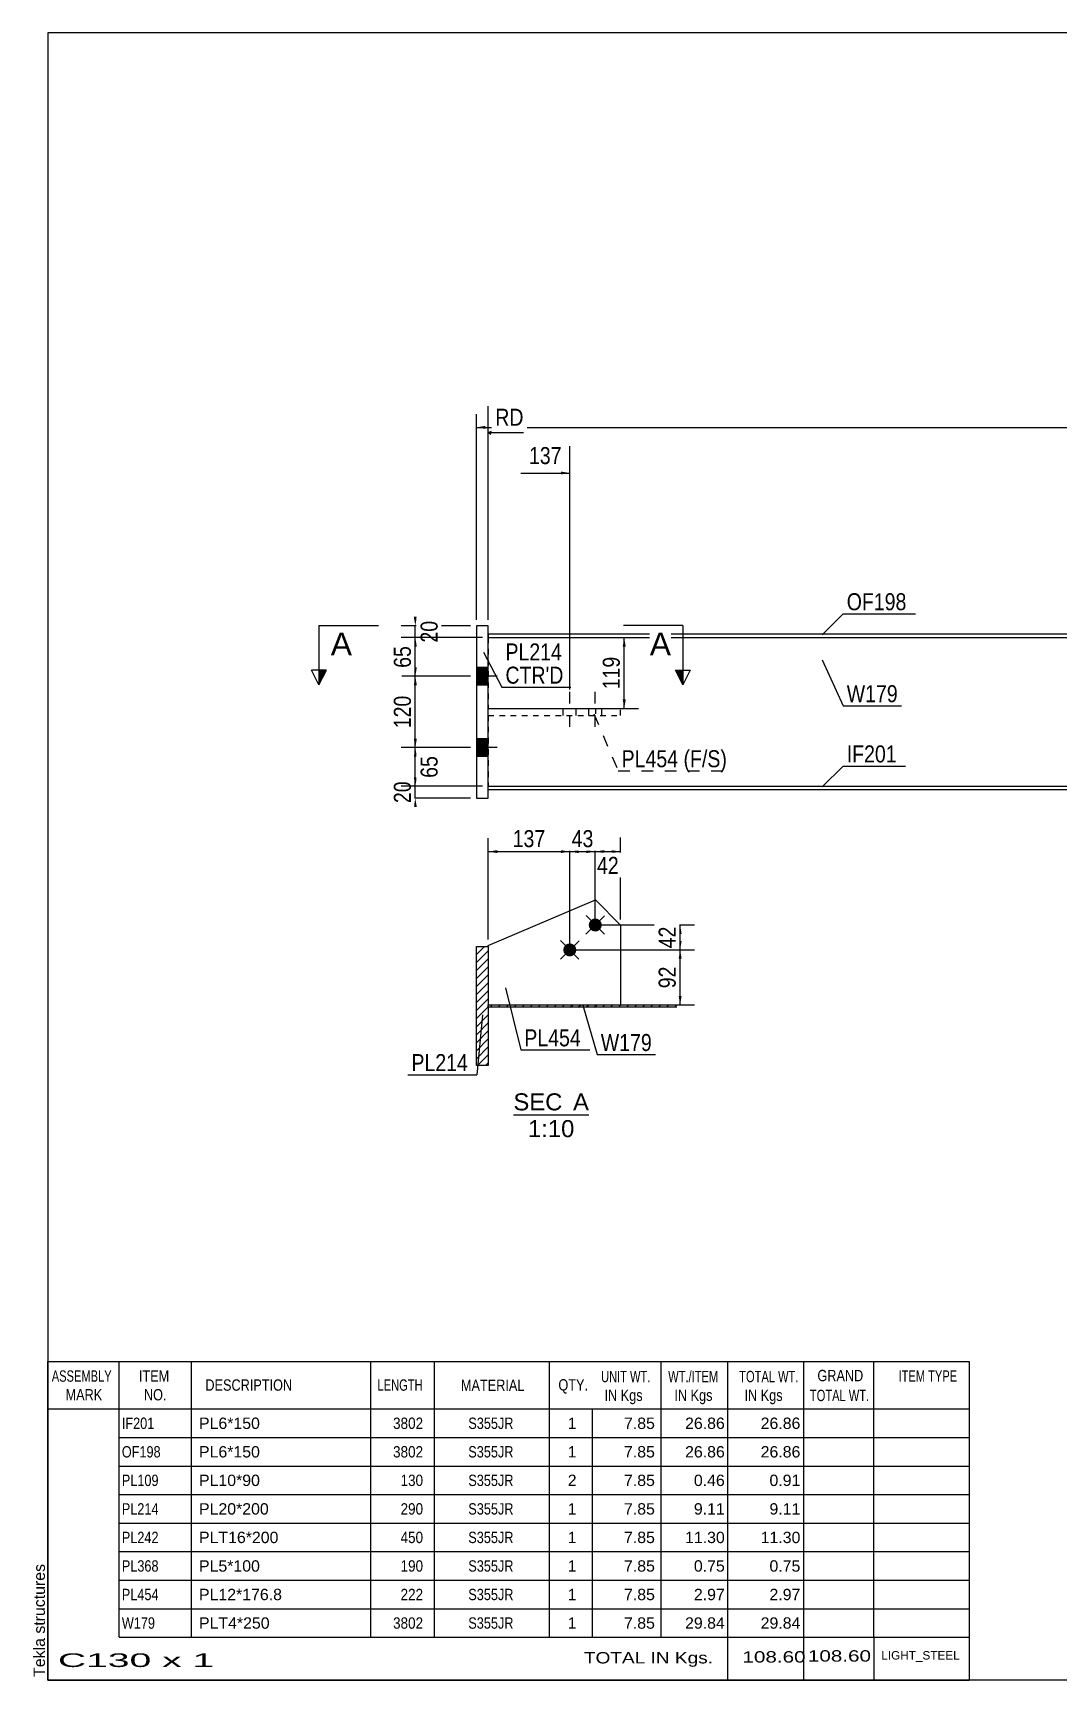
# Model space of a CAD drawing. Header units: millimetres. Extents: x -267 to 136, y -150 to 127.
# Drawn here: x -266.7 to -94.3, y -150.3 to 126.7 of the extents above; entities that cross this region are included whole.
import ezdxf

# ---------------------------------------------------------------- set-up
doc = ezdxf.new("R2010")
doc.units = ezdxf.units.MM
doc.linetypes.add('DXK_LINE_DOT1', pattern=[1.8814, 0.9407, -0.9407])
doc.linetypes.add('DXK_LINE_DOT2', pattern=[3.9198, 1.9599, -1.9599])
doc.styles.add('Arial', font='ARIAL.TTF', dxfattribs={"height": 0.2})
doc.styles.add('Arial Narrow', font='ARIALN.TTF', dxfattribs={"height": 0.2})

# ---------------------------------------------------------------- blocks, each defined once
blk = doc.blocks.new('Unknown-629050393-1209')
at = {"color": 5, "linetype": 'Continuous'}
for p, q in [((135.86, 126.71), (-264.14, 126.71)), ((-264.14, 126.71), (-264.14, -150.29)), ((135.86, -150.29), (135.86, 126.71)), ((-264.14, -150.29), (135.86, -150.29))]:
    blk.add_line(p, q, dxfattribs=at)
at = {"color": 174, "linetype": 'Continuous', "style": 'Arial'}
blk.add_text('Tekla structures', height=1.9102, rotation=90, dxfattribs=at).set_placement((-264.64, -149.79))
blk = doc.blocks.new('Unknown-629050393-12 - 1651')
at = {"color": 1, "linetype": 'Continuous'}
blk.add_line((-185.86, -55.26), (-173.18, -55.26), dxfattribs=at)
at = {"color": 0, "linetype": 'Continuous'}
for points in [[(-177.64, -54.51), (-177.64, -51.51), (-185.86, -51.51), (-185.86, -54.51)], [(-173.18, -54.51), (-173.18, -51.51), (-175.84, -51.51), (-175.84, -54.51)], [(-175.63, -59.01), (-175.63, -56.01), (-183.41, -56.01), (-183.41, -59.01)]]:
    blk.add_wipeout(points, dxfattribs=at)
at = {"color": 136, "linetype": 'Continuous', "style": 'Arial'}
for s, height, p in [('SEC', 2.865, (-185.86, -54.51)), ('A', 2.87, (-175.84, -54.51)), ('1:10', 2.865, (-183.41, -59.01))]:
    blk.add_text(s, height=height, dxfattribs=at).set_placement(p)
blk = doc.blocks.new('Part-629050393-1286 - 1261')
at = {"color": 2, "linetype": 'Continuous'}
for p, q in [((-190.09, 0), (-77.86, 0)), ((-77.76, 0), (100.32, 0)), ((-77.86, -0.6), (-190.09, -0.6)), ((100.32, -0.6), (-77.76, -0.6))]:
    blk.add_line(p, q, dxfattribs=at)
at = {"color": 7, "linetype": 'DXK_LINE_DOT1'}
for p, q in [((-190.09, -0.6), (-190.09, 0)), ((100.32, 0), (100.32, -0.6))]:
    blk.add_line(p, q, dxfattribs=at)
blk = doc.blocks.new('Part-629050393-1308 - 1261')
at = {"color": 2, "linetype": 'Continuous'}
for p, q in [((-77.86, 25.6), (-190.09, 25.6)), ((-190.09, 25), (-77.86, 25)), ((100.32, 25.6), (-77.76, 25.6)), ((-77.76, 25), (100.32, 25))]:
    blk.add_line(p, q, dxfattribs=at)
at = {"color": 7, "linetype": 'DXK_LINE_DOT1'}
for p, q in [((-190.09, 25.6), (-190.09, 25)), ((100.32, 25), (100.32, 25.6))]:
    blk.add_line(p, q, dxfattribs=at)
blk = doc.blocks.new('Part-629050393-1424 - 1261')
at = {"color": 2, "linetype": 'Continuous'}
for p, q in [((-190.09, 27), (-192.09, 27)), ((-192.09, 27), (-192.09, -2)), ((-190.09, -2), (-190.09, 27)), ((-192.09, -2), (-190.09, -2))]:
    blk.add_line(p, q, dxfattribs=at)
blk = doc.blocks.new('Part-629050393-1446 - 1261')
at = {"color": 7, "linetype": 'DXK_LINE_DOT1'}
for p, q in [((-190.09, 11.9), (-190.09, 13.1)), ((-190.09, 13.1), (-167.86, 13.1)), ((-190.09, 11.9), (-167.86, 11.9)), ((-172.05, 13.1), (-172.05, 11.9)), ((-167.86, 11.9), (-167.86, 13.1))]:
    blk.add_line(p, q, dxfattribs=at)
blk = doc.blocks.new('Part-629050393-1462 - 1261')
at = {"color": 7, "linetype": 'DXK_LINE_DOT1'}
for p, q in [((-190.09, 25), (-190.09, 13.1)), ((-190.09, 25), (-77.86, 25)), ((-77.76, 25), (100.32, 25)), ((100.32, 25), (100.32, 0)), ((-190.09, 11.9), (-190.09, 0)), ((-190.09, 0), (-77.86, 0)), ((-77.76, 0), (100.32, 0))]:
    blk.add_line(p, q, dxfattribs=at)
blk = doc.blocks.new('Bolt-629050393-1464 - 1261')
at = {"linetype": 'Continuous'}
for points in [[(-192.09, 20), (-192.09, 17), (-190.09, 17), (-190.09, 20)], [(-192.09, 20), (-192.09, 17), (-190.09, 17), (-190.09, 20)], [(-192.09, 8), (-192.09, 5), (-190.09, 5), (-190.09, 8)], [(-192.09, 8), (-192.09, 5), (-190.09, 5), (-190.09, 8)]]:
    blk.add_hatch(color=3, dxfattribs=at).paths.add_polyline_path(points)
at = {"color": 3, "linetype": 'Continuous'}
for p, q in [((-190.09, 20), (-192.09, 20)), ((-190.09, 20), (-192.09, 20)), ((-188.59, 18.5), (-192.09, 18.5)), ((-188.59, 18.5), (-192.09, 18.5)), ((-190.09, 17), (-192.09, 17)), ((-190.09, 17), (-192.09, 17)), ((-190.09, 8), (-192.09, 8)), ((-190.09, 8), (-192.09, 8)), ((-188.59, 6.5), (-192.09, 6.5)), ((-188.59, 6.5), (-192.09, 6.5)), ((-190.09, 5), (-192.09, 5)), ((-190.09, 5), (-192.09, 5))]:
    blk.add_line(p, q, dxfattribs=at)
blk = doc.blocks.new('Bolt-629050393-1465 - 1261')
at = {"color": 3, "linetype": 'DXK_LINE_DOT2'}
for p, q in [((-176.39, 10), (-176.39, 16.8)), ((-172.1, 10), (-172.1, 16.8)), ((-177.49, 11.9), (-177.49, 13.1)), ((-175.29, 11.9), (-175.29, 13.1)), ((-173.2, 11.9), (-173.2, 13.1)), ((-171, 11.9), (-171, 13.1))]:
    blk.add_line(p, q, dxfattribs=at)
blk = doc.blocks.new('Part-629050393-1666 - 1651')
at = {"linetype": 'Continuous'}
h = blk.add_hatch(dxfattribs=at)
h.set_pattern_fill('', scale=0.3, style=0, pattern_type=0)
h.set_pattern_definition([(45, (-158.3946, -36.7644), (-0.67352, 0.67352), [])])
h.paths.add_polyline_path([(-158.39, -37.16), (-158.39, -36.76), (-190.09, -36.76), (-190.09, -37.16)])
at = {"color": 2, "linetype": 'Continuous'}
for p, q in [((-190.09, -36.76), (-158.39, -36.76)), ((-190.09, -37.16), (-190.09, -36.76)), ((-158.39, -37.16), (-190.09, -37.16))]:
    blk.add_line(p, q, dxfattribs=at)
blk = doc.blocks.new('Bolt-629050393-1659 - 1651')
at = {"linetype": 'Continuous'}
for points in [[(-171.33, -24.12, -1), (-172.87, -22.54, -1)], [(-175.62, -28.31, -1), (-177.16, -26.74, -1)]]:
    blk.add_hatch(color=3, dxfattribs=at).paths.add_polyline_path(points)
at = {"color": 3, "linetype": 'Continuous'}
for p, q in [((-170.53, -21.79), (-173.67, -24.87)), ((-170.56, -24.9), (-173.64, -21.76)), ((-174.82, -25.98), (-177.97, -29.06)), ((-174.86, -29.1), (-177.93, -25.95))]:
    blk.add_line(p, q, dxfattribs=at)
blk = doc.blocks.new('Part-629050393-1688 - 1651')
at = {"color": 2, "linetype": 'Continuous'}
for p, q in [((-190.09, -26.76), (-172.05, -19.09)), ((-172.05, -19.09), (-167.86, -23.38)), ((-167.86, -23.38), (-167.86, -36.76)), ((-190.09, -26.96), (-190.09, -26.76))]:
    blk.add_line(p, q, dxfattribs=at)
at = {"color": 7, "linetype": 'DXK_LINE_DOT1'}
for p, q in [((-190.09, -26.96), (-190.09, -36.76)), ((-190.09, -36.76), (-167.86, -36.76))]:
    blk.add_line(p, q, dxfattribs=at)
blk = doc.blocks.new('Part-629050393-1710 - 1651')
at = {"linetype": 'Continuous'}
h = blk.add_hatch(dxfattribs=at)
h.set_pattern_fill('', scale=0.3, style=0, pattern_type=0)
h.set_pattern_definition([(45, (-192.0932, -26.9644), (-0.67352, 0.67352), [])])
h.paths.add_polyline_path([(-190.09, -26.96), (-192.09, -26.96), (-192.09, -46.96), (-190.09, -46.96)])
at = {"color": 2, "linetype": 'Continuous'}
for p, q in [((-192.09, -26.96), (-190.09, -26.96)), ((-192.09, -46.96), (-192.09, -26.96)), ((-190.09, -26.96), (-190.09, -46.96)), ((-190.09, -46.96), (-192.09, -46.96))]:
    blk.add_line(p, q, dxfattribs=at)
blk = doc.blocks.new('StraightDimension-629050393-1523 - 1261')
at = {"linetype": 'Continuous'}
for points in [[(-167.48, 23.5), (-167.23, 25), (-166.98, 23.5)], [(-166.98, 14.6), (-167.23, 13.1), (-167.48, 14.6)]]:
    blk.add_hatch(color=7, dxfattribs=at).paths.add_polyline_path(points)
at = {"color": 7, "linetype": 'Continuous'}
for p, q in [((-167.23, 13.1), (-167.23, 25)), ((-166.86, 25), (-164.83, 25)), ((-189.09, 13.1), (-164.83, 13.1))]:
    blk.add_line(p, q, dxfattribs=at)
at = {"color": 0}
blk.add_wipeout([(-167.38, 22.39), (-171.58, 22.39), (-171.58, 15.71), (-167.38, 15.71)], dxfattribs=at)
at = {"color": 3, "style": 'Arial Narrow'}
blk.add_text('119', height=2.863, rotation=90.0002, dxfattribs=at).set_placement((-167.98, 16.31))
blk = doc.blocks.new('StraightDimension-629050393-1512 - 1261')
at = {"linetype": 'Continuous'}
for points in [[(-202.11, 28.5), (-202.36, 27), (-202.61, 28.5)], [(-202.61, 23.5), (-202.36, 25), (-202.11, 23.5)]]:
    blk.add_hatch(color=7, dxfattribs=at).paths.add_polyline_path(points)
at = {"color": 7, "linetype": 'Continuous'}
for p, q in [((-193.09, 27), (-204.76, 27)), ((-191.09, 25), (-204.76, 25)), ((-202.36, 25), (-202.36, 27))]:
    blk.add_line(p, q, dxfattribs=at)
at = {"color": 0}
blk.add_wipeout([(-198.01, 28.43), (-202.21, 28.43), (-202.21, 23.57), (-198.01, 23.57)], dxfattribs=at)
at = {"color": 3, "style": 'Arial Narrow'}
blk.add_text('20', height=2.863, rotation=90.0002, dxfattribs=at).set_placement((-198.61, 24.17))
blk = doc.blocks.new('StraightDimension-629050393-1475 - 1261')
at = {"linetype": 'Continuous'}
for points in [[(-202.11, 1.5), (-202.36, 0), (-202.61, 1.5)], [(-202.61, -3.5), (-202.36, -2), (-202.11, -3.5)]]:
    blk.add_hatch(color=7, dxfattribs=at).paths.add_polyline_path(points)
at = {"color": 7, "linetype": 'Continuous'}
for p, q in [((-191.09, 0), (-204.61, 0)), ((-202.36, -2), (-202.36, 0)), ((-193.09, -2), (-204.61, -2))]:
    blk.add_line(p, q, dxfattribs=at)
at = {"color": 0}
blk.add_wipeout([(-202.51, 1.43), (-206.71, 1.43), (-206.71, -3.43), (-202.51, -3.43)], dxfattribs=at)
at = {"color": 3, "style": 'Arial Narrow'}
blk.add_text('20', height=2.863, rotation=90.0002, dxfattribs=at).set_placement((-203.11, -2.83))
blk = doc.blocks.new('StraightDimension-629050393-1490 - 1261')
at = {"linetype": 'Continuous'}
for points in [[(-202.61, 5), (-202.36, 6.5), (-202.11, 5)], [(-202.11, 1.5), (-202.36, 0), (-202.61, 1.5)]]:
    blk.add_hatch(color=7, dxfattribs=at).paths.add_polyline_path(points)
at = {"color": 7, "linetype": 'Continuous'}
for p, q in [((-193.09, 6.5), (-204.76, 6.5)), ((-202.36, 0), (-202.36, 6.5)), ((-191.09, 0), (-204.76, 0))]:
    blk.add_line(p, q, dxfattribs=at)
at = {"color": 0}
blk.add_wipeout([(-198.01, 5.68), (-202.21, 5.68), (-202.21, 0.82), (-198.01, 0.82)], dxfattribs=at)
at = {"color": 3, "style": 'Arial Narrow'}
blk.add_text('65', height=2.863, rotation=90.0002, dxfattribs=at).set_placement((-198.61, 1.42))
blk = doc.blocks.new('StraightDimension-629050393-1502 - 1261')
at = {"linetype": 'Continuous'}
for points in [[(-202.61, 23.5), (-202.36, 25), (-202.11, 23.5)], [(-202.11, 20), (-202.36, 18.5), (-202.61, 20)]]:
    blk.add_hatch(color=7, dxfattribs=at).paths.add_polyline_path(points)
at = {"color": 7, "linetype": 'Continuous'}
for p, q in [((-191.09, 25), (-204.61, 25)), ((-202.36, 18.5), (-202.36, 25)), ((-193.09, 18.5), (-204.61, 18.5))]:
    blk.add_line(p, q, dxfattribs=at)
at = {"color": 0}
blk.add_wipeout([(-202.51, 24.18), (-206.71, 24.18), (-206.71, 19.32), (-202.51, 19.32)], dxfattribs=at)
at = {"color": 3, "style": 'Arial Narrow'}
blk.add_text('65', height=2.863, rotation=90.0002, dxfattribs=at).set_placement((-203.11, 19.92))
blk = doc.blocks.new('StraightDimension-629050393-1608 - 1261')
at = {"linetype": 'Continuous'}
for points in [[(-190.59, 60.11), (-192.09, 60.36), (-190.59, 60.61)], [(100.42, 60.61), (101.92, 60.36), (100.42, 60.11)]]:
    blk.add_hatch(color=7, dxfattribs=at).paths.add_polyline_path(points)
at = {"color": 7, "linetype": 'Continuous'}
for p, q in [((-192.09, 28), (-192.09, 62.61)), ((101.92, 36), (101.92, 62.61)), ((-192.09, 60.36), (101.92, 60.36))]:
    blk.add_line(p, q, dxfattribs=at)
at = {"color": 0}
blk.add_wipeout([(-40.83, 60.51), (-40.83, 64.71), (-49.34, 64.71), (-49.34, 60.51)], dxfattribs=at)
at = {"color": 3, "style": 'Arial Narrow'}
blk.add_text('3838', height=2.863, dxfattribs=at).set_placement((-48.74, 61.11))
blk = doc.blocks.new('StraightDimension-629050393-1893 - 1261')
at = {"linetype": 'Continuous'}
for points in [[(-202.61, 17), (-202.36, 18.5), (-202.11, 17)], [(-202.11, 8), (-202.36, 6.5), (-202.61, 8)]]:
    blk.add_hatch(color=7, dxfattribs=at).paths.add_polyline_path(points)
at = {"color": 7, "linetype": 'Continuous'}
for p, q in [((-193.09, 18.5), (-204.61, 18.5)), ((-202.36, 6.5), (-202.36, 18.5)), ((-193.09, 6.5), (-204.61, 6.5))]:
    blk.add_line(p, q, dxfattribs=at)
at = {"color": 0}
blk.add_wipeout([(-202.51, 15.84), (-206.71, 15.84), (-206.71, 9.16), (-202.51, 9.16)], dxfattribs=at)
at = {"color": 3, "style": 'Arial Narrow'}
blk.add_text('120', height=2.863, rotation=90.0002, dxfattribs=at).set_placement((-203.11, 9.76))
blk = doc.blocks.new('StraightDimension-629050393-2401 - 1261')
at = {"linetype": 'Continuous'}
blk.add_hatch(color=7, dxfattribs=at).paths.add_polyline_path([(-177.89, 52.94), (-176.39, 52.69), (-177.89, 52.44)])
at = {"color": 7, "linetype": 'Continuous'}
for p, q in [((-176.39, 16.25), (-176.39, 57.19)), ((-184.63, 52.69), (-176.39, 52.69))]:
    blk.add_line(p, q, dxfattribs=at)
at = {"color": 0, "linetype": 'Continuous'}
blk.add_wipeout([(-183.56, 60.04), (-183.56, 64.24), (-189.51, 64.24), (-189.51, 60.04)], dxfattribs=at)
at = {"color": 7, "linetype": 'Continuous'}
for p, q in [((-190.09, 28), (-190.09, 63.94)), ((-189.59, 59.69), (-190.09, 59.44)), ((-189.59, 59.19), (-190.09, 59.44)), ((-184.16, 59.44), (-190.09, 59.44))]:
    blk.add_line(p, q, dxfattribs=at)
at = {"color": 3, "linetype": 'Continuous', "style": 'Arial Narrow'}
blk.add_text('RD', height=2.863, dxfattribs=at).set_placement((-188.91, 60.64))
at = {"color": 0}
blk.add_wipeout([(-177.17, 53.59), (-177.17, 57.79), (-183.85, 57.79), (-183.85, 53.59)], dxfattribs=at)
at = {"color": 3, "style": 'Arial Narrow'}
blk.add_text('137', height=2.863, dxfattribs=at).set_placement((-183.25, 54.19))
blk = doc.blocks.new('StraightDimension-629050393-2043 - 1651')
at = {"linetype": 'Continuous'}
for points in [[(-188.59, -11.24), (-190.09, -10.99), (-188.59, -10.74)], [(-177.89, -10.74), (-176.39, -10.99), (-177.89, -11.24)]]:
    blk.add_hatch(color=7, dxfattribs=at).paths.add_polyline_path(points)
at = {"color": 7, "linetype": 'Continuous'}
for p, q in [((-190.09, -25.76), (-190.09, -8.74)), ((-190.09, -10.99), (-176.39, -10.99)), ((-176.39, -26.52), (-176.39, -8.74))]:
    blk.add_line(p, q, dxfattribs=at)
at = {"color": 0}
blk.add_wipeout([(-179.9, -10.84), (-179.9, -6.64), (-186.59, -6.64), (-186.59, -10.84)], dxfattribs=at)
at = {"color": 3, "style": 'Arial Narrow'}
blk.add_text('137', height=2.863, dxfattribs=at).set_placement((-185.99, -10.24))
blk = doc.blocks.new('StraightDimension-629050393-2041 - 1651')
at = {"linetype": 'Continuous'}
for points in [[(-170.6, -11.24), (-172.1, -10.99), (-170.6, -10.74)], [(-169.36, -10.74), (-167.86, -10.99), (-169.36, -11.24)]]:
    blk.add_hatch(color=7, dxfattribs=at).paths.add_polyline_path(points)
at = {"color": 7, "linetype": 'Continuous'}
for p, q in [((-172.1, -22.33), (-172.1, -8.59)), ((-172.1, -10.99), (-167.86, -10.99)), ((-167.86, -22.38), (-167.86, -8.59))]:
    blk.add_line(p, q, dxfattribs=at)
at = {"color": 0}
blk.add_wipeout([(-167.55, -15.34), (-167.55, -11.14), (-172.41, -11.14), (-172.41, -15.34)], dxfattribs=at)
at = {"color": 3, "style": 'Arial Narrow'}
blk.add_text('42', height=2.863, dxfattribs=at).set_placement((-171.81, -14.74))
blk = doc.blocks.new('StraightDimension-629050393-2042 - 1651')
at = {"linetype": 'Continuous'}
for points in [[(-174.89, -11.24), (-176.39, -10.99), (-174.89, -10.74)], [(-173.6, -10.74), (-172.1, -10.99), (-173.6, -11.24)]]:
    blk.add_hatch(color=7, dxfattribs=at).paths.add_polyline_path(points)
at = {"color": 7, "linetype": 'Continuous'}
for p, q in [((-176.39, -26.52), (-176.39, -8.74)), ((-176.39, -10.99), (-172.1, -10.99)), ((-172.1, -22.33), (-172.1, -8.74))]:
    blk.add_line(p, q, dxfattribs=at)
at = {"color": 0}
blk.add_wipeout([(-171.82, -10.84), (-171.82, -6.64), (-176.67, -6.64), (-176.67, -10.84)], dxfattribs=at)
at = {"color": 3, "style": 'Arial Narrow'}
blk.add_text('43', height=2.863, dxfattribs=at).set_placement((-176.07, -10.24))
blk = doc.blocks.new('StraightDimension-629050393-2369 - 1651')
at = {"linetype": 'Continuous'}
for points in [[(-158.08, -24.83), (-157.83, -23.33), (-157.58, -24.83)], [(-157.58, -26.02), (-157.83, -27.52), (-158.08, -26.02)]]:
    blk.add_hatch(color=7, dxfattribs=at).paths.add_polyline_path(points)
at = {"color": 7, "linetype": 'Continuous'}
for p, q in [((-171.1, -23.33), (-155.43, -23.33)), ((-157.83, -27.52), (-157.83, -23.33)), ((-175.39, -27.52), (-155.43, -27.52))]:
    blk.add_line(p, q, dxfattribs=at)
at = {"color": 0}
blk.add_wipeout([(-157.98, -23), (-162.18, -23), (-162.18, -27.85), (-157.98, -27.85)], dxfattribs=at)
at = {"color": 3, "style": 'Arial Narrow'}
blk.add_text('42', height=2.863, rotation=90.0002, dxfattribs=at).set_placement((-158.58, -27.25))
blk = doc.blocks.new('StraightDimension-629050393-2370 - 1651')
at = {"linetype": 'Continuous'}
for points in [[(-158.08, -29.02), (-157.83, -27.52), (-157.58, -29.02)], [(-157.58, -35.26), (-157.83, -36.76), (-158.08, -35.26)]]:
    blk.add_hatch(color=7, dxfattribs=at).paths.add_polyline_path(points)
at = {"color": 7, "linetype": 'Continuous'}
for p, q in [((-175.39, -27.52), (-155.43, -27.52)), ((-157.83, -36.76), (-157.83, -27.52)), ((-189.09, -36.76), (-155.43, -36.76))]:
    blk.add_line(p, q, dxfattribs=at)
at = {"color": 0}
blk.add_wipeout([(-157.98, -29.72), (-162.18, -29.72), (-162.18, -34.57), (-157.98, -34.57)], dxfattribs=at)
at = {"color": 3, "style": 'Arial Narrow'}
blk.add_text('92', height=2.863, rotation=90.0002, dxfattribs=at).set_placement((-158.58, -33.97))
blk = doc.blocks.new('CBS_BOM-629050393-2483')
at = {"color": 7, "linetype": 'Continuous'}
for p, q in [((-264.17, -104.73), (-264.17, -96.73)), ((-264.17, -96.73), (-109.25, -96.73)), ((-252.17, -104.73), (-252.17, -96.73)), ((-239.98, -104.73), (-239.98, -96.73)), ((-209.82, -104.73), (-209.82, -96.73)), ((-199.14, -104.73), (-199.14, -96.73)), ((-179.82, -104.73), (-179.82, -96.73)), ((-161.02, -104.73), (-161.02, -96.73)), ((-149.81, -104.73), (-149.81, -96.73)), ((-137.02, -104.73), (-137.02, -96.73)), ((-125.27, -104.73), (-125.27, -96.73)), ((-109.25, -96.73), (-109.25, -104.72)), ((-264.17, -104.73), (-109.25, -104.73)), ((-264.17, -109.53), (-264.17, -104.73)), ((-252.17, -109.53), (-252.17, -104.73)), ((-239.98, -109.53), (-239.98, -104.73)), ((-209.82, -109.53), (-209.82, -104.73)), ((-199.14, -109.53), (-199.14, -104.73)), ((-179.82, -109.53), (-179.82, -104.73)), ((-172.56, -109.53), (-172.56, -104.73)), ((-161.02, -109.53), (-161.02, -104.73)), ((-149.81, -109.53), (-149.81, -104.73)), ((-137.02, -109.53), (-137.02, -104.73)), ((-125.25, -109.53), (-125.25, -104.73)), ((-109.25, -104.73), (-109.25, -109.53)), ((-264.17, -114.33), (-264.17, -109.53)), ((-252.17, -109.53), (-109.25, -109.53)), ((-252.17, -114.33), (-252.17, -109.53)), ((-239.98, -114.33), (-239.98, -109.53)), ((-209.82, -114.33), (-209.82, -109.53)), ((-199.14, -114.33), (-199.14, -109.53)), ((-179.82, -114.33), (-179.82, -109.53)), ((-172.56, -114.33), (-172.56, -109.53)), ((-161.02, -114.33), (-161.02, -109.53)), ((-149.81, -114.33), (-149.81, -109.53)), ((-137.02, -114.33), (-137.02, -109.53)), ((-125.25, -114.33), (-125.25, -109.53)), ((-109.25, -109.53), (-109.25, -114.33)), ((-264.17, -119.13), (-264.17, -114.33)), ((-252.17, -114.33), (-109.25, -114.33)), ((-252.17, -119.13), (-252.17, -114.33)), ((-239.98, -119.13), (-239.98, -114.33)), ((-209.82, -119.13), (-209.82, -114.33)), ((-199.14, -119.13), (-199.14, -114.33)), ((-179.82, -119.13), (-179.82, -114.33)), ((-172.56, -119.13), (-172.56, -114.33)), ((-161.02, -119.13), (-161.02, -114.33)), ((-149.81, -119.13), (-149.81, -114.33)), ((-137.02, -119.13), (-137.02, -114.33)), ((-125.25, -119.13), (-125.25, -114.33)), ((-109.25, -114.33), (-109.25, -119.13)), ((-264.17, -123.93), (-264.17, -119.13)), ((-252.17, -119.13), (-109.25, -119.13)), ((-252.17, -123.93), (-252.17, -119.13)), ((-239.98, -123.93), (-239.98, -119.13)), ((-209.82, -123.93), (-209.82, -119.13)), ((-199.14, -123.93), (-199.14, -119.13)), ((-179.82, -123.93), (-179.82, -119.13)), ((-172.56, -123.93), (-172.56, -119.13)), ((-161.02, -123.93), (-161.02, -119.13)), ((-149.81, -123.93), (-149.81, -119.13)), ((-137.02, -123.93), (-137.02, -119.13)), ((-125.25, -123.93), (-125.25, -119.13)), ((-109.25, -119.13), (-109.25, -123.93)), ((-264.17, -128.73), (-264.17, -123.93)), ((-252.17, -123.93), (-109.25, -123.93)), ((-252.17, -128.73), (-252.17, -123.93)), ((-239.98, -128.73), (-239.98, -123.93)), ((-209.82, -128.73), (-209.82, -123.93)), ((-199.14, -128.73), (-199.14, -123.93)), ((-179.82, -128.73), (-179.82, -123.93)), ((-172.56, -128.73), (-172.56, -123.93)), ((-161.02, -128.73), (-161.02, -123.93)), ((-149.81, -128.73), (-149.81, -123.93)), ((-137.02, -128.73), (-137.02, -123.93)), ((-125.25, -128.73), (-125.25, -123.93)), ((-109.25, -123.93), (-109.25, -128.73)), ((-264.17, -133.53), (-264.17, -128.73)), ((-252.17, -128.73), (-109.25, -128.73)), ((-252.17, -133.53), (-252.17, -128.73)), ((-239.98, -133.53), (-239.98, -128.73)), ((-209.82, -133.53), (-209.82, -128.73)), ((-199.14, -133.53), (-199.14, -128.73)), ((-179.82, -133.53), (-179.82, -128.73)), ((-172.56, -133.53), (-172.56, -128.73)), ((-161.02, -133.53), (-161.02, -128.73)), ((-149.81, -133.53), (-149.81, -128.73)), ((-137.02, -133.53), (-137.02, -128.73)), ((-125.25, -133.53), (-125.25, -128.73)), ((-109.25, -128.73), (-109.25, -133.53)), ((-264.17, -138.33), (-264.17, -133.53)), ((-252.17, -133.53), (-109.25, -133.53)), ((-252.17, -138.33), (-252.17, -133.53)), ((-239.98, -138.33), (-239.98, -133.53)), ((-209.82, -138.33), (-209.82, -133.53)), ((-199.14, -138.33), (-199.14, -133.53)), ((-179.82, -138.33), (-179.82, -133.53)), ((-172.56, -138.33), (-172.56, -133.53)), ((-161.02, -138.33), (-161.02, -133.53)), ((-149.81, -138.33), (-149.81, -133.53)), ((-137.02, -138.33), (-137.02, -133.53)), ((-125.25, -138.33), (-125.25, -133.53)), ((-109.25, -133.53), (-109.25, -138.33)), ((-264.17, -143.13), (-264.17, -138.33)), ((-252.17, -138.33), (-109.25, -138.33)), ((-252.17, -143.13), (-252.17, -138.33)), ((-239.98, -143.13), (-239.98, -138.33)), ((-209.82, -143.13), (-209.82, -138.33)), ((-199.14, -143.13), (-199.14, -138.33)), ((-179.82, -143.13), (-179.82, -138.33)), ((-172.56, -143.13), (-172.56, -138.33)), ((-161.02, -143.13), (-161.02, -138.33)), ((-149.81, -143.13), (-149.81, -138.33)), ((-137.02, -143.13), (-137.02, -138.33)), ((-125.25, -143.13), (-125.25, -138.33)), ((-109.25, -138.33), (-109.25, -143.13)), ((-264.17, -150.33), (-264.17, -143.15)), ((-252.17, -143.13), (-109.25, -143.13)), ((-149.81, -150.33), (-149.81, -143.15)), ((-137.02, -150.33), (-137.02, -143.15)), ((-125.22, -150.33), (-125.22, -143.15)), ((-109.25, -143.13), (-109.25, -150.33)), ((-264.17, -150.33), (-109.25, -150.33))]:
    blk.add_line(p, q, dxfattribs=at)
at = {"color": 3, "linetype": 'Continuous', "style": 'Arial'}
for s, height, width, p in [('ASSEMBLY', 1.91, 0.7, (-263.49, -100.15)), ('ITEM', 1.91, 0.8, (-248.84, -100.15)), ('DESCRIPTION', 1.9102, 0.8, (-237.66, -101.66)), ('LENGTH', 1.91, 0.7, (-208.71, -101.66)), ('QTY.', 1.91, 0.8, (-178.3, -101.63)), ('UNIT WT.', 1.91, 0.7, (-171.13, -100.23)), ('WT./ITEM', 1.91, 0.7, (-159.84, -100.23)), ('TOTAL WT.', 1.91, 0.7, (-147.9, -100.23)), ('GRAND', 1.91, 0.8, (-134.75, -100.07)), ('ITEM TYPE', 1.91, 0.7, (-121.11, -100.15)), ('MARK', 1.91, 0.8, (-261.17, -103.29)), ('NO.', 1.91, 0.8, (-247.99, -103.29)), ('MATERIAL', 1.91, 0.8, (-194.69, -101.7)), ('IN Kgs', 1.91, 0.8, (-170.55, -103.37)), ('IN Kgs', 1.91, 0.8, (-158.8, -103.37)), ('IN Kgs', 1.91, 0.8, (-147.01, -103.37)), ('TOTAL WT.', 1.91, 0.7, (-136.01, -103.41))]:
    blk.add_text(s, height=height, dxfattribs=dict(at, width=width)).set_placement(p)
at = {"color": 7, "linetype": 'Continuous', "style": 'Arial'}
for s, width, p in [('IF201', 0.8, (-251.71, -108.09)), ('3802', 0.85, (-206.1, -108.09)), ('S355JR', 0.8, (-193.45, -108.09)), ('OF198', 0.8, (-251.71, -112.89)), ('3802', 0.85, (-206.1, -112.89)), ('S355JR', 0.8, (-193.45, -112.89)), ('PL109', 0.8, (-251.71, -117.69)), ('130', 0.85, (-204.84, -117.69)), ('S355JR', 0.8, (-193.45, -117.69)), ('PL214', 0.8, (-251.71, -122.49)), ('290', 0.85, (-204.84, -122.49)), ('S355JR', 0.8, (-193.45, -122.49)), ('PL242', 0.8, (-251.71, -127.29)), ('450', 0.85, (-204.84, -127.29)), ('S355JR', 0.8, (-193.45, -127.29)), ('PL368', 0.8, (-251.71, -132.09)), ('190', 0.85, (-204.84, -132.09)), ('S355JR', 0.8, (-193.45, -132.09)), ('PL454', 0.8, (-251.71, -136.89)), ('222', 0.85, (-204.84, -136.89)), ('S355JR', 0.8, (-193.45, -136.89)), ('W179', 0.8, (-251.71, -141.69)), ('3802', 0.85, (-206.1, -141.69)), ('S355JR', 0.8, (-193.45, -141.69))]:
    blk.add_text(s, height=1.91, dxfattribs=dict(at, width=width)).set_placement(p)
for s, p in [('PL6*150', (-238.73, -108.09)), ('1', (-176.73, -108.09)), ('7.85', (-167.27, -108.09)), ('26.86', (-157, -108.09)), ('26.86', (-144.29, -108.09)), ('PL6*150', (-238.73, -112.89)), ('1', (-176.73, -112.89)), ('7.85', (-167.27, -112.89)), ('26.86', (-157, -112.89)), ('26.86', (-144.29, -112.89)), ('PL10*90', (-238.73, -117.69)), ('2', (-176.73, -117.69)), ('7.85', (-167.27, -117.69)), ('0.46', (-155.52, -117.69)), ('0.91', (-142.81, -117.69)), ('PL20*200', (-238.73, -122.49)), ('1', (-176.73, -122.49)), ('7.85', (-167.27, -122.49)), ('9.11', (-155.52, -122.49)), ('9.11', (-142.81, -122.49)), ('PLT16*200', (-238.73, -127.29)), ('1', (-176.73, -127.29)), ('7.85', (-167.27, -127.29)), ('11.30', (-157, -127.29)), ('11.30', (-144.29, -127.29)), ('PL5*100', (-238.73, -132.09)), ('1', (-176.73, -132.09)), ('7.85', (-167.27, -132.09)), ('0.75', (-155.52, -132.09)), ('0.75', (-142.81, -132.09)), ('PL12*176.8', (-238.73, -136.89)), ('1', (-176.73, -136.89)), ('7.85', (-167.27, -136.89)), ('2.97', (-155.52, -136.89)), ('2.97', (-142.81, -136.89)), ('PLT4*250', (-238.73, -141.69)), ('1', (-176.73, -141.69)), ('7.85', (-167.27, -141.69)), ('29.84', (-157, -141.69)), ('29.84', (-144.29, -141.69))]:
    blk.add_text(s, height=1.91, dxfattribs=at).set_placement(p)
at = {"color": 6, "linetype": 'Continuous', "style": 'Arial'}
for s, height, width, p in [('C130 x 1', 2.292, 2.05, (-262.45, -148.13)), ('TOTAL IN Kgs.', 1.9102, 1.2, (-174.01, -147.53)), ('108.60', 1.91, 1.3, (-147.35, -147.38)), ('108.60', 1.91, 1.3, (-136.35, -147.22))]:
    blk.add_text(s, height=height, dxfattribs=dict(at, width=width)).set_placement(p)
blk.add_text('LIGHT_STEEL', height=1.4135, dxfattribs=at).set_placement((-124, -146.87))
blk = doc.blocks.new('Mark-629050393-1304 - 1261')
at = {"color": 0}
blk.add_wipeout([(-119.77, 29.61), (-119.77, 32.61), (-129.82, 32.61), (-129.82, 29.61)], dxfattribs=at)
blk.add_wipeout([(-119.77, 29.61), (-119.77, 32.61), (-129.82, 32.61), (-129.82, 29.61)], dxfattribs=at)
at = {"color": 7, "linetype": 'Continuous'}
for p, q in [((-133.95, 25.48), (-130.42, 29.01)), ((-130.42, 29.01), (-118.27, 29.01))]:
    blk.add_line(p, q, dxfattribs=at)
at = {"color": 3, "style": 'Arial Narrow'}
blk.add_text('OF198', height=2.863, dxfattribs=at).set_placement((-129.82, 29.61))
blk = doc.blocks.new('Mark-629050393-1281 - 1261')
at = {"color": 0}
blk.add_wipeout([(-121.41, 4.01), (-121.41, 7.01), (-129.82, 7.01), (-129.82, 4.01)], dxfattribs=at)
blk.add_wipeout([(-121.41, 4.01), (-121.41, 7.01), (-129.82, 7.01), (-129.82, 4.01)], dxfattribs=at)
at = {"color": 7, "linetype": 'Continuous'}
for p, q in [((-133.95, -0.12), (-130.42, 3.41)), ((-130.42, 3.41), (-119.91, 3.41))]:
    blk.add_line(p, q, dxfattribs=at)
at = {"color": 3, "style": 'Arial Narrow'}
blk.add_text('IF201', height=2.863, dxfattribs=at).set_placement((-129.82, 4.01))
blk = doc.blocks.new('Mark-629050393-1420 - 1261')
at = {"color": 0}
blk.add_wipeout([(-177.69, 21.16), (-177.69, 24.16), (-187.2, 24.16), (-187.2, 21.16)], dxfattribs=at)
blk.add_wipeout([(-177.69, 21.16), (-177.69, 24.16), (-187.2, 24.16), (-187.2, 21.16)], dxfattribs=at)
blk.add_wipeout([(-177.44, 17.26), (-177.44, 20.26), (-187.2, 20.26), (-187.2, 17.26)], dxfattribs=at)
blk.add_wipeout([(-177.44, 17.26), (-177.44, 20.26), (-187.2, 20.26), (-187.2, 17.26)], dxfattribs=at)
at = {"color": 7, "linetype": 'Continuous'}
for p, q in [((-190.92, 22.57), (-187.8, 16.66)), ((-187.8, 16.66), (-176.19, 16.66))]:
    blk.add_line(p, q, dxfattribs=at)
at = {"color": 3, "style": 'Arial Narrow'}
blk.add_text('PL214', height=2.863, dxfattribs=at).set_placement((-187.2, 21.16))
at = {"color": 1, "style": 'Arial Narrow'}
blk.add_text("CTR'D", height=2.863, dxfattribs=at).set_placement((-187.2, 17.26))
blk = doc.blocks.new('Mark-629050393-1442 - 1261')
at = {"color": 0}
blk.add_wipeout([(-158.16, 3.2), (-158.16, 6.2), (-167.67, 6.2), (-167.67, 3.2)], dxfattribs=at)
blk.add_wipeout([(-158.16, 3.2), (-158.16, 6.2), (-167.67, 6.2), (-167.67, 3.2)], dxfattribs=at)
at = {"color": 7, "linetype": 'DXK_LINE_DOT2'}
blk.add_line((-172.33, 12.17), (-168.27, 2.6), dxfattribs=at)
at = {"color": 0}
blk.add_wipeout([(-149.96, 3.2), (-149.96, 6.2), (-157.26, 6.2), (-157.26, 3.2)], dxfattribs=at)
blk.add_wipeout([(-149.96, 3.2), (-149.96, 6.2), (-157.26, 6.2), (-157.26, 3.2)], dxfattribs=at)
at = {"color": 7, "linetype": 'DXK_LINE_DOT2'}
blk.add_line((-168.27, 2.6), (-149.36, 2.6), dxfattribs=at)
at = {"color": 3, "style": 'Arial Narrow'}
for s, p in [('PL454', (-167.67, 3.2)), ('(F/', (-157.26, 3.2)), ('S)', (-153.25, 3.2))]:
    blk.add_text(s, height=2.863, dxfattribs=at).set_placement(p)
blk = doc.blocks.new('Mark-629050393-1458 - 1261')
at = {"color": 0}
blk.add_wipeout([(-121.23, 14.14), (-121.23, 17.14), (-129.82, 17.14), (-129.82, 14.14)], dxfattribs=at)
blk.add_wipeout([(-121.23, 14.14), (-121.23, 17.14), (-129.82, 17.14), (-129.82, 14.14)], dxfattribs=at)
at = {"color": 7, "linetype": 'Continuous'}
for p, q in [((-133.95, 21.28), (-130.42, 13.54)), ((-130.42, 13.54), (-120.63, 13.54))]:
    blk.add_line(p, q, dxfattribs=at)
at = {"color": 3, "style": 'Arial Narrow'}
blk.add_text('W179', height=2.863, dxfattribs=at).set_placement((-129.82, 14.14))
blk = doc.blocks.new('SectionMark-629050393-1643 - 1261')
at = {"linetype": 'Continuous'}
for points in [[(-218.57, 19.54), (-217.32, 19.54), (-218.57, 17.04)], [(-158.62, 19.54), (-157.37, 19.54), (-157.37, 17.04)]]:
    blk.add_hatch(color=30, dxfattribs=at).paths.add_polyline_path(points)
at = {"color": 30, "linetype": 'Continuous'}
for p, q in [((-218.57, 27.04), (-218.57, 17.04)), ((-157.37, 27.04), (-157.37, 17.04)), ((-218.57, 17.04), (-219.82, 19.54)), ((-217.32, 19.54), (-219.82, 19.54)), ((-218.57, 17.04), (-217.32, 19.54)), ((-158.62, 19.54), (-156.12, 19.54)), ((-157.37, 17.04), (-158.62, 19.54)), ((-156.12, 19.54), (-157.37, 17.04))]:
    blk.add_line(p, q, dxfattribs=at)
at = {"color": 0, "linetype": 'Continuous'}
for points in [[(-213.02, 22.04), (-213.02, 26.04), (-216.57, 26.04), (-216.57, 22.04)], [(-159.37, 22.04), (-159.37, 26.04), (-162.93, 26.04), (-162.93, 22.04)]]:
    blk.add_wipeout(points, dxfattribs=at)
at = {"color": 30, "linetype": 'Continuous'}
for p, q in [((-218.57, 27.04), (-208.57, 27.04)), ((-157.37, 27.04), (-167.37, 27.04))]:
    blk.add_line(p, q, dxfattribs=at)
at = {"color": 96, "linetype": 'Continuous', "style": 'Arial'}
for p in [(-216.57, 22.04), (-162.93, 22.04)]:
    blk.add_text('A', height=3.82, dxfattribs=at).set_placement(p)
blk = doc.blocks.new('Mark-629050393-1706 - 1651')
at = {"color": 7, "linetype": 'Continuous'}
blk.add_line((-191.08, -38.42), (-192, -48.51), dxfattribs=at)
at = {"color": 0}
blk.add_wipeout([(-193.5, -47.91), (-193.5, -44.91), (-203.01, -44.91), (-203.01, -47.91)], dxfattribs=at)
blk.add_wipeout([(-193.5, -47.91), (-193.5, -44.91), (-203.01, -44.91), (-203.01, -47.91)], dxfattribs=at)
at = {"color": 7, "linetype": 'Continuous'}
blk.add_line((-203.61, -48.51), (-192, -48.51), dxfattribs=at)
at = {"color": 3, "style": 'Arial Narrow'}
blk.add_text('PL214', height=2.863, dxfattribs=at).set_placement((-203.01, -47.91))
blk = doc.blocks.new('Mark-629050393-1684 - 1651')
at = {"color": 0}
blk.add_wipeout([(-174.52, -43.74), (-174.52, -40.74), (-184.03, -40.74), (-184.03, -43.74)], dxfattribs=at)
blk.add_wipeout([(-174.52, -43.74), (-174.52, -40.74), (-184.03, -40.74), (-184.03, -43.74)], dxfattribs=at)
at = {"color": 7, "linetype": 'Continuous'}
for p, q in [((-187.21, -33.89), (-184.63, -44.34)), ((-184.63, -44.34), (-173.02, -44.34))]:
    blk.add_line(p, q, dxfattribs=at)
at = {"color": 3, "style": 'Arial Narrow'}
blk.add_text('PL454', height=2.863, dxfattribs=at).set_placement((-184.03, -43.74))
blk = doc.blocks.new('Mark-629050393-1662 - 1651')
at = {"color": 0}
blk.add_wipeout([(-162.58, -44.53), (-162.58, -41.53), (-171.17, -41.53), (-171.17, -44.53)], dxfattribs=at)
blk.add_wipeout([(-162.58, -44.53), (-162.58, -41.53), (-171.17, -41.53), (-171.17, -44.53)], dxfattribs=at)
at = {"color": 7, "linetype": 'Continuous'}
for p, q in [((-174.22, -36.83), (-171.77, -45.13)), ((-171.77, -45.13), (-161.98, -45.13))]:
    blk.add_line(p, q, dxfattribs=at)
at = {"color": 3, "style": 'Arial Narrow'}
blk.add_text('W179', height=2.863, dxfattribs=at).set_placement((-171.17, -44.53))

msp = doc.modelspace()

# ---------------------------------------------------------------- block references
for name in ['Unknown-629050393-1209', 'Part-629050393-1424 - 1261', 'Part-629050393-1308 - 1261', 'Part-629050393-1462 - 1261', 'Bolt-629050393-1464 - 1261', 'Bolt-629050393-1465 - 1261', 'Part-629050393-1446 - 1261', 'Part-629050393-1286 - 1261', 'Part-629050393-1688 - 1651', 'Bolt-629050393-1659 - 1651', 'Part-629050393-1710 - 1651', 'Part-629050393-1666 - 1651', 'CBS_BOM-629050393-2483']:
    msp.add_blockref(name, (0, 0))

# ---------------------------------------------------------------- next in the draw order: block references
for name in ['StraightDimension-629050393-1512 - 1261', 'StraightDimension-629050393-1523 - 1261', 'Mark-629050393-1458 - 1261', 'Mark-629050393-1281 - 1261', 'StraightDimension-629050393-1475 - 1261', 'StraightDimension-629050393-2043 - 1651', 'StraightDimension-629050393-2041 - 1651', 'Mark-629050393-1706 - 1651', 'Unknown-629050393-12 - 1651']:
    msp.add_blockref(name, (0, 0))

# ---------------------------------------------------------------- next in the draw order: block references
for name in ['StraightDimension-629050393-1608 - 1261', 'StraightDimension-629050393-1502 - 1261', 'Mark-629050393-1442 - 1261', 'StraightDimension-629050393-1490 - 1261', 'StraightDimension-629050393-2042 - 1651']:
    msp.add_blockref(name, (0, 0))

# ---------------------------------------------------------------- next in the draw order: block references
for name in ['StraightDimension-629050393-2401 - 1261', 'Mark-629050393-1304 - 1261', 'StraightDimension-629050393-1893 - 1261', 'StraightDimension-629050393-2369 - 1651']:
    msp.add_blockref(name, (0, 0))

# ---------------------------------------------------------------- next in the draw order: block references
for name in ['Mark-629050393-1420 - 1261', 'StraightDimension-629050393-2370 - 1651']:
    msp.add_blockref(name, (0, 0))

# ---------------------------------------------------------------- next in the draw order: block references
for name in ['SectionMark-629050393-1643 - 1261', 'Mark-629050393-1684 - 1651']:
    msp.add_blockref(name, (0, 0))

# ---------------------------------------------------------------- next in the draw order: block references
msp.add_blockref('Mark-629050393-1662 - 1651', (0, 0))

doc.saveas('drawing.dxf')
